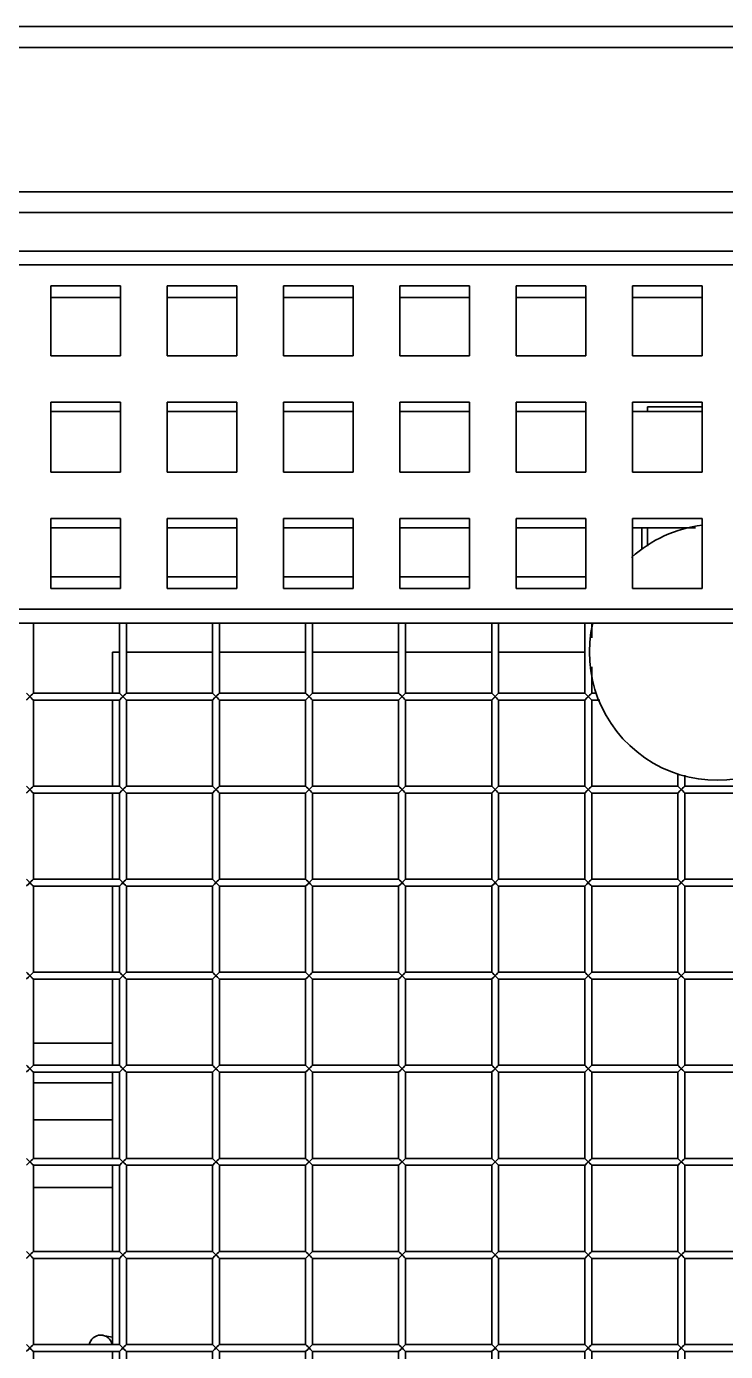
# Model space of a CAD drawing. Header units: millimetres. Extents: x 32496 to 166256, y 3504 to 23939.
# Drawn here: x 45866 to 46166, y 17153 to 17722 of the extents above; entities that cross this region are included whole.
import ezdxf

# ---------------------------------------------------------------- set-up
doc = ezdxf.new("R2010")
doc.units = ezdxf.units.MM
doc.layers.get('0').update_dxf_attribs({"lineweight": 35})

msp = doc.modelspace()

# ---------------------------------------------------------------- linework, layer by layer
at = {"linetype": 'Continuous'}
for p, q in [((52008.64, 17722.349), (40048.64, 17722.349)), ((46569.14, 17713.349), (45646.64, 17713.349)), ((46369.641, 17651.349), (45646.64, 17651.349)), ((46373.67, 17642.349), (45646.64, 17642.349)), ((45744.64, 17625.849), (46370.64, 17625.849)), ((46370.64, 17619.849), (45744.64, 17619.849)), ((45876.14, 17610.849), (45876.14, 17580.849)), ((45906.14, 17610.849), (45876.14, 17610.849)), ((45906.14, 17580.849), (45906.14, 17610.849)), ((45926.14, 17610.849), (45926.14, 17580.849)), ((45956.14, 17610.849), (45926.14, 17610.849)), ((45956.14, 17580.849), (45956.14, 17610.849)), ((45976.14, 17610.849), (45976.14, 17580.849)), ((46006.14, 17610.849), (45976.14, 17610.849)), ((46006.14, 17580.849), (46006.14, 17610.849)), ((46026.14, 17610.849), (46026.14, 17580.849)), ((46056.14, 17610.849), (46026.14, 17610.849)), ((46056.14, 17580.849), (46056.14, 17610.849)), ((46076.14, 17610.849), (46076.14, 17580.849)), ((46106.14, 17610.849), (46076.14, 17610.849)), ((46106.14, 17580.849), (46106.14, 17610.849)), ((46126.14, 17610.849), (46126.14, 17580.849)), ((46156.14, 17610.849), (46126.14, 17610.849)), ((46156.14, 17580.849), (46156.14, 17610.849)), ((45876.14, 17605.849), (45906.14, 17605.849)), ((45926.14, 17605.849), (45956.14, 17605.849)), ((45976.14, 17605.849), (46006.14, 17605.849)), ((46026.14, 17605.849), (46056.14, 17605.849)), ((46076.14, 17605.849), (46106.14, 17605.849)), ((46126.14, 17605.849), (46156.14, 17605.849)), ((45876.14, 17580.849), (45906.14, 17580.849)), ((45926.14, 17580.849), (45956.14, 17580.849)), ((45976.14, 17580.849), (46006.14, 17580.849)), ((46026.14, 17580.849), (46056.14, 17580.849)), ((46076.14, 17580.849), (46106.14, 17580.849)), ((46126.14, 17580.849), (46156.14, 17580.849)), ((45876.14, 17560.849), (45876.14, 17530.849)), ((45906.14, 17560.849), (45876.14, 17560.849)), ((45906.14, 17530.849), (45906.14, 17560.849)), ((45926.14, 17560.849), (45926.14, 17530.849)), ((45956.14, 17560.849), (45926.14, 17560.849)), ((45956.14, 17530.849), (45956.14, 17560.849)), ((45976.14, 17560.849), (45976.14, 17530.849)), ((46006.14, 17560.849), (45976.14, 17560.849)), ((46006.14, 17530.849), (46006.14, 17560.849)), ((46026.14, 17560.849), (46026.14, 17530.849)), ((46056.14, 17560.849), (46026.14, 17560.849)), ((46056.14, 17530.849), (46056.14, 17560.849)), ((46076.14, 17560.849), (46076.14, 17530.849)), ((46106.14, 17560.849), (46076.14, 17560.849)), ((46106.14, 17530.849), (46106.14, 17560.849)), ((46126.14, 17560.849), (46126.14, 17530.849)), ((46156.14, 17560.849), (46126.14, 17560.849)), ((46132.64, 17558.849), (46132.64, 17556.849)), ((46132.64, 17558.849), (46156.14, 17558.849)), ((46156.14, 17530.849), (46156.14, 17560.849)), ((45876.14, 17556.849), (45906.14, 17556.849)), ((45926.14, 17556.849), (45956.14, 17556.849)), ((45976.14, 17556.849), (46006.14, 17556.849)), ((46026.14, 17556.849), (46056.14, 17556.849)), ((46076.14, 17556.849), (46106.14, 17556.849)), ((46126.14, 17556.849), (46156.14, 17556.849)), ((45876.14, 17530.849), (45906.14, 17530.849)), ((45926.14, 17530.849), (45956.14, 17530.849)), ((45976.14, 17530.849), (46006.14, 17530.849)), ((46026.14, 17530.849), (46056.14, 17530.849)), ((46076.14, 17530.849), (46106.14, 17530.849)), ((46126.14, 17530.849), (46156.14, 17530.849)), ((45876.14, 17510.849), (45876.14, 17480.849)), ((45906.14, 17510.849), (45876.14, 17510.849)), ((45906.14, 17480.849), (45906.14, 17510.849)), ((45926.14, 17510.849), (45926.14, 17480.849)), ((45956.14, 17510.849), (45926.14, 17510.849)), ((45956.14, 17480.849), (45956.14, 17510.849)), ((45976.14, 17510.849), (45976.14, 17480.849)), ((46006.14, 17510.849), (45976.14, 17510.849)), ((46006.14, 17480.849), (46006.14, 17510.849)), ((46026.14, 17510.849), (46026.14, 17480.849)), ((46056.14, 17510.849), (46026.14, 17510.849)), ((46056.14, 17480.849), (46056.14, 17510.849)), ((46076.14, 17510.849), (46076.14, 17480.849)), ((46106.14, 17510.849), (46076.14, 17510.849)), ((46106.14, 17480.849), (46106.14, 17510.849)), ((46126.14, 17510.849), (46126.14, 17480.849)), ((46156.14, 17510.849), (46126.14, 17510.849)), ((46156.14, 17480.849), (46156.14, 17510.849)), ((45876.14, 17506.849), (45906.14, 17506.849)), ((45926.14, 17506.849), (45956.14, 17506.849)), ((45976.14, 17506.849), (46006.14, 17506.849)), ((46026.14, 17506.849), (46056.14, 17506.849)), ((46076.14, 17506.849), (46106.14, 17506.849)), ((46126.14, 17506.849), (46153.178, 17506.849)), ((46130.14, 17506.849), (46130.14, 17497.677)), ((46132.64, 17499.032), (46132.64, 17506.849)), ((45906.14, 17485.849), (45876.14, 17485.849)), ((45956.14, 17485.849), (45926.14, 17485.849)), ((46006.14, 17485.849), (45976.14, 17485.849)), ((46056.14, 17485.849), (46026.14, 17485.849)), ((46106.14, 17485.849), (46076.14, 17485.849)), ((45876.14, 17480.849), (45906.14, 17480.849)), ((45926.14, 17480.849), (45956.14, 17480.849)), ((45976.14, 17480.849), (46006.14, 17480.849)), ((46026.14, 17480.849), (46056.14, 17480.849)), ((46076.14, 17480.849), (46106.14, 17480.849)), ((46126.14, 17480.849), (46156.14, 17480.849)), ((45744.64, 17471.849), (46370.64, 17471.849)), ((46370.64, 17465.849), (45744.64, 17465.849)), ((45868.64, 17465.849), (45868.64, 17435.849)), ((45905.64, 17465.849), (45905.64, 17435.849)), ((45908.64, 17465.849), (45908.64, 17435.849)), ((45945.64, 17465.849), (45945.64, 17435.849)), ((45948.64, 17465.849), (45948.64, 17435.849)), ((45985.64, 17465.849), (45985.64, 17435.849)), ((45988.64, 17465.849), (45988.64, 17435.849)), ((46025.64, 17465.849), (46025.64, 17435.849)), ((46028.64, 17465.849), (46028.64, 17435.849)), ((46065.64, 17465.849), (46065.64, 17435.849)), ((46068.64, 17465.849), (46068.64, 17435.849)), ((46105.64, 17465.849), (46105.64, 17435.849)), ((46108.64, 17465.849), (46108.64, 17459.605)), ((45902.64, 17453.349), (45902.64, 17435.849)), ((45905.64, 17453.349), (45902.64, 17453.349)), ((45945.64, 17453.349), (45908.64, 17453.349)), ((45985.64, 17453.349), (45948.64, 17453.349)), ((46025.64, 17453.349), (45988.64, 17453.349)), ((46065.64, 17453.349), (46028.64, 17453.349)), ((46105.64, 17453.349), (46068.64, 17453.349)), ((46108.64, 17447.121), (46108.64, 17435.849)), ((45865.64, 17432.849), (45868.64, 17435.849)), ((45868.64, 17432.849), (45865.64, 17435.849)), ((45865.756, 17432.965), (45866.55, 17433.759)), ((45866.55, 17433.759), (45867.14, 17434.349)), ((45868.64, 17435.849), (45868.209, 17435.418)), ((45868.64, 17435.849), (45905.64, 17435.849)), ((45905.64, 17432.849), (45908.64, 17435.849)), ((45908.64, 17432.849), (45905.64, 17435.849)), ((45905.756, 17432.965), (45906.55, 17433.759)), ((45906.55, 17433.759), (45907.14, 17434.349)), ((45908.64, 17435.849), (45908.209, 17435.418)), ((45908.64, 17435.849), (45945.64, 17435.849)), ((45945.64, 17432.849), (45948.64, 17435.849)), ((45948.64, 17432.849), (45945.64, 17435.849)), ((45945.756, 17432.965), (45946.55, 17433.759)), ((45946.55, 17433.759), (45947.14, 17434.349)), ((45948.64, 17435.849), (45948.209, 17435.418)), ((45948.64, 17435.849), (45985.64, 17435.849)), ((45985.64, 17432.849), (45988.64, 17435.849)), ((45988.64, 17432.849), (45985.64, 17435.849)), ((45985.756, 17432.965), (45986.55, 17433.759)), ((45986.55, 17433.759), (45987.14, 17434.349)), ((45988.64, 17435.849), (45988.209, 17435.418)), ((45988.64, 17435.849), (46025.64, 17435.849)), ((46025.64, 17432.849), (46028.64, 17435.849)), ((46028.64, 17432.849), (46025.64, 17435.849)), ((46025.756, 17432.965), (46026.55, 17433.759)), ((46026.55, 17433.759), (46027.14, 17434.349)), ((46028.64, 17435.849), (46028.209, 17435.418)), ((46028.64, 17435.849), (46065.64, 17435.849)), ((46065.64, 17432.849), (46068.64, 17435.849)), ((46068.64, 17432.849), (46065.64, 17435.849)), ((46065.756, 17432.965), (46066.55, 17433.759)), ((46066.55, 17433.759), (46067.14, 17434.349)), ((46068.64, 17435.849), (46068.209, 17435.418)), ((46068.64, 17435.849), (46105.64, 17435.849)), ((46105.64, 17432.849), (46108.64, 17435.849)), ((46108.64, 17432.849), (46105.64, 17435.849)), ((46105.756, 17432.965), (46106.55, 17433.759)), ((46106.55, 17433.759), (46107.14, 17434.349)), ((46108.64, 17435.849), (46108.209, 17435.418)), ((46108.64, 17435.849), (46110.55, 17435.849)), ((45868.64, 17432.849), (45868.64, 17395.849)), ((45868.64, 17432.849), (45905.64, 17432.849)), ((45902.64, 17432.849), (45902.64, 17395.849)), ((45905.64, 17432.849), (45905.64, 17395.849)), ((45908.64, 17432.849), (45908.64, 17395.849)), ((45908.64, 17432.849), (45945.64, 17432.849)), ((45945.64, 17432.849), (45945.64, 17395.849)), ((45948.64, 17432.849), (45948.64, 17395.849)), ((45948.64, 17432.849), (45985.64, 17432.849)), ((45985.64, 17432.849), (45985.64, 17395.849)), ((45988.64, 17432.849), (45988.64, 17395.849)), ((45988.64, 17432.849), (46025.64, 17432.849)), ((46025.64, 17432.849), (46025.64, 17395.849)), ((46028.64, 17432.849), (46028.64, 17395.849)), ((46028.64, 17432.849), (46065.64, 17432.849)), ((46065.64, 17432.849), (46065.64, 17395.849)), ((46068.64, 17432.849), (46068.64, 17395.849)), ((46068.64, 17432.849), (46105.64, 17432.849)), ((46105.64, 17432.849), (46105.64, 17395.849)), ((46108.64, 17432.849), (46108.64, 17395.849)), ((46108.64, 17432.849), (46112.102, 17432.849)), ((46145.64, 17401.088), (46145.64, 17395.849)), ((46148.64, 17400.538), (46148.64, 17395.849)), ((45865.64, 17392.849), (45868.64, 17395.849)), ((45868.64, 17392.849), (45865.64, 17395.849)), ((45865.756, 17392.965), (45866.55, 17393.759)), ((45866.55, 17393.759), (45867.14, 17394.349)), ((45868.64, 17395.849), (45868.209, 17395.418)), ((45868.64, 17395.849), (45905.64, 17395.849)), ((45905.64, 17392.849), (45908.64, 17395.849)), ((45908.64, 17392.849), (45905.64, 17395.849)), ((45905.756, 17392.965), (45906.55, 17393.759)), ((45906.55, 17393.759), (45907.14, 17394.349)), ((45908.64, 17395.849), (45908.209, 17395.418)), ((45908.64, 17395.849), (45945.64, 17395.849)), ((45945.64, 17392.849), (45948.64, 17395.849)), ((45948.64, 17392.849), (45945.64, 17395.849)), ((45945.756, 17392.965), (45946.55, 17393.759)), ((45946.55, 17393.759), (45947.14, 17394.349)), ((45948.64, 17395.849), (45948.209, 17395.418)), ((45948.64, 17395.849), (45985.64, 17395.849)), ((45985.64, 17392.849), (45988.64, 17395.849)), ((45988.64, 17392.849), (45985.64, 17395.849)), ((45985.756, 17392.965), (45986.55, 17393.759)), ((45986.55, 17393.759), (45987.14, 17394.349)), ((45988.64, 17395.849), (45988.209, 17395.418)), ((45988.64, 17395.849), (46025.64, 17395.849)), ((46025.64, 17392.849), (46028.64, 17395.849)), ((46028.64, 17392.849), (46025.64, 17395.849)), ((46025.756, 17392.965), (46026.55, 17393.759)), ((46026.55, 17393.759), (46027.14, 17394.349)), ((46028.64, 17395.849), (46028.209, 17395.418)), ((46028.64, 17395.849), (46065.64, 17395.849)), ((46065.64, 17392.849), (46068.64, 17395.849)), ((46068.64, 17392.849), (46065.64, 17395.849)), ((46065.756, 17392.965), (46066.55, 17393.759)), ((46066.55, 17393.759), (46067.14, 17394.349)), ((46068.64, 17395.849), (46068.209, 17395.418)), ((46068.64, 17395.849), (46105.64, 17395.849)), ((46105.64, 17392.849), (46108.64, 17395.849)), ((46108.64, 17392.849), (46105.64, 17395.849)), ((46105.756, 17392.965), (46106.55, 17393.759)), ((46106.55, 17393.759), (46107.14, 17394.349)), ((46108.64, 17395.849), (46108.209, 17395.418)), ((46108.64, 17395.849), (46145.64, 17395.849)), ((46145.64, 17392.849), (46148.64, 17395.849)), ((46148.64, 17392.849), (46145.64, 17395.849)), ((46145.756, 17392.965), (46146.55, 17393.759)), ((46146.55, 17393.759), (46147.14, 17394.349)), ((46148.64, 17395.849), (46148.209, 17395.418)), ((46148.64, 17395.849), (46185.64, 17395.849)), ((45868.64, 17392.849), (45868.64, 17355.849)), ((45868.64, 17392.849), (45905.64, 17392.849)), ((45902.64, 17392.849), (45902.64, 17355.849)), ((45905.64, 17392.849), (45905.64, 17355.849)), ((45908.64, 17392.849), (45908.64, 17355.849)), ((45908.64, 17392.849), (45945.64, 17392.849)), ((45945.64, 17392.849), (45945.64, 17355.849)), ((45948.64, 17392.849), (45948.64, 17355.849)), ((45948.64, 17392.849), (45985.64, 17392.849)), ((45985.64, 17392.849), (45985.64, 17355.849)), ((45988.64, 17392.849), (45988.64, 17355.849)), ((45988.64, 17392.849), (46025.64, 17392.849)), ((46025.64, 17392.849), (46025.64, 17355.849)), ((46028.64, 17392.849), (46028.64, 17355.849)), ((46028.64, 17392.849), (46065.64, 17392.849)), ((46065.64, 17392.849), (46065.64, 17355.849)), ((46068.64, 17392.849), (46068.64, 17355.849)), ((46068.64, 17392.849), (46105.64, 17392.849)), ((46105.64, 17392.849), (46105.64, 17355.849)), ((46108.64, 17392.849), (46108.64, 17355.849)), ((46108.64, 17392.849), (46145.64, 17392.849)), ((46145.64, 17392.849), (46145.64, 17355.849)), ((46148.64, 17392.849), (46148.64, 17355.849)), ((46148.64, 17392.849), (46185.64, 17392.849)), ((45865.64, 17352.849), (45868.64, 17355.849)), ((45868.64, 17352.849), (45865.64, 17355.849)), ((45865.756, 17352.965), (45866.55, 17353.759)), ((45866.55, 17353.759), (45867.14, 17354.349)), ((45868.64, 17355.849), (45868.209, 17355.418)), ((45868.64, 17355.849), (45905.64, 17355.849)), ((45905.64, 17352.849), (45908.64, 17355.849)), ((45908.64, 17352.849), (45905.64, 17355.849)), ((45905.756, 17352.965), (45906.55, 17353.759)), ((45906.55, 17353.759), (45907.14, 17354.349)), ((45908.64, 17355.849), (45908.209, 17355.418)), ((45908.64, 17355.849), (45945.64, 17355.849)), ((45945.64, 17352.849), (45948.64, 17355.849)), ((45948.64, 17352.849), (45945.64, 17355.849)), ((45945.756, 17352.965), (45946.55, 17353.759)), ((45946.55, 17353.759), (45947.14, 17354.349)), ((45948.64, 17355.849), (45948.209, 17355.418)), ((45948.64, 17355.849), (45985.64, 17355.849)), ((45985.64, 17352.849), (45988.64, 17355.849)), ((45988.64, 17352.849), (45985.64, 17355.849)), ((45985.756, 17352.965), (45986.55, 17353.759)), ((45986.55, 17353.759), (45987.14, 17354.349)), ((45988.64, 17355.849), (45988.209, 17355.418)), ((45988.64, 17355.849), (46025.64, 17355.849)), ((46025.64, 17352.849), (46028.64, 17355.849)), ((46028.64, 17352.849), (46025.64, 17355.849)), ((46025.756, 17352.965), (46026.55, 17353.759)), ((46026.55, 17353.759), (46027.14, 17354.349)), ((46028.64, 17355.849), (46028.209, 17355.418)), ((46028.64, 17355.849), (46065.64, 17355.849)), ((46065.64, 17352.849), (46068.64, 17355.849)), ((46068.64, 17352.849), (46065.64, 17355.849)), ((46065.756, 17352.965), (46066.55, 17353.759)), ((46066.55, 17353.759), (46067.14, 17354.349)), ((46068.64, 17355.849), (46068.209, 17355.418)), ((46068.64, 17355.849), (46105.64, 17355.849)), ((46105.64, 17352.849), (46108.64, 17355.849)), ((46108.64, 17352.849), (46105.64, 17355.849)), ((46105.756, 17352.965), (46106.55, 17353.759)), ((46106.55, 17353.759), (46107.14, 17354.349)), ((46108.64, 17355.849), (46108.209, 17355.418)), ((46108.64, 17355.849), (46145.64, 17355.849)), ((46145.64, 17352.849), (46148.64, 17355.849)), ((46148.64, 17352.849), (46145.64, 17355.849)), ((46145.756, 17352.965), (46146.55, 17353.759)), ((46146.55, 17353.759), (46147.14, 17354.349)), ((46148.64, 17355.849), (46148.209, 17355.418)), ((46148.64, 17355.849), (46185.64, 17355.849)), ((45868.64, 17352.849), (45868.64, 17315.849)), ((45868.64, 17352.849), (45905.64, 17352.849)), ((45902.64, 17352.849), (45902.64, 17315.849)), ((45905.64, 17352.849), (45905.64, 17315.849)), ((45908.64, 17352.849), (45908.64, 17315.849)), ((45908.64, 17352.849), (45945.64, 17352.849)), ((45945.64, 17352.849), (45945.64, 17315.849)), ((45948.64, 17352.849), (45948.64, 17315.849)), ((45948.64, 17352.849), (45985.64, 17352.849)), ((45985.64, 17352.849), (45985.64, 17315.849)), ((45988.64, 17352.849), (45988.64, 17315.849)), ((45988.64, 17352.849), (46025.64, 17352.849)), ((46025.64, 17352.849), (46025.64, 17315.849)), ((46028.64, 17352.849), (46028.64, 17315.849)), ((46028.64, 17352.849), (46065.64, 17352.849)), ((46065.64, 17352.849), (46065.64, 17315.849)), ((46068.64, 17352.849), (46068.64, 17315.849)), ((46068.64, 17352.849), (46105.64, 17352.849)), ((46105.64, 17352.849), (46105.64, 17315.849)), ((46108.64, 17352.849), (46108.64, 17315.849)), ((46108.64, 17352.849), (46145.64, 17352.849)), ((46145.64, 17352.849), (46145.64, 17315.849)), ((46148.64, 17352.849), (46148.64, 17315.849)), ((46148.64, 17352.849), (46185.64, 17352.849)), ((45865.64, 17312.849), (45868.64, 17315.849)), ((45868.64, 17312.849), (45865.64, 17315.849)), ((45865.756, 17312.965), (45866.55, 17313.759)), ((45866.55, 17313.759), (45867.14, 17314.349)), ((45868.64, 17315.849), (45868.209, 17315.418)), ((45868.64, 17315.849), (45905.64, 17315.849)), ((45905.64, 17312.849), (45908.64, 17315.849)), ((45908.64, 17312.849), (45905.64, 17315.849)), ((45905.756, 17312.965), (45906.55, 17313.759)), ((45906.55, 17313.759), (45907.14, 17314.349)), ((45908.64, 17315.849), (45908.209, 17315.418)), ((45908.64, 17315.849), (45945.64, 17315.849)), ((45945.64, 17312.849), (45948.64, 17315.849)), ((45948.64, 17312.849), (45945.64, 17315.849)), ((45945.756, 17312.965), (45946.55, 17313.759)), ((45946.55, 17313.759), (45947.14, 17314.349)), ((45948.64, 17315.849), (45948.209, 17315.418)), ((45948.64, 17315.849), (45985.64, 17315.849)), ((45985.64, 17312.849), (45988.64, 17315.849)), ((45988.64, 17312.849), (45985.64, 17315.849)), ((45985.756, 17312.965), (45986.55, 17313.759)), ((45986.55, 17313.759), (45987.14, 17314.349)), ((45988.64, 17315.849), (45988.209, 17315.418)), ((45988.64, 17315.849), (46025.64, 17315.849)), ((46025.64, 17312.849), (46028.64, 17315.849)), ((46028.64, 17312.849), (46025.64, 17315.849)), ((46025.756, 17312.965), (46026.55, 17313.759)), ((46026.55, 17313.759), (46027.14, 17314.349)), ((46028.64, 17315.849), (46028.209, 17315.418)), ((46028.64, 17315.849), (46065.64, 17315.849)), ((46065.64, 17312.849), (46068.64, 17315.849)), ((46068.64, 17312.849), (46065.64, 17315.849)), ((46065.756, 17312.965), (46066.55, 17313.759)), ((46066.55, 17313.759), (46067.14, 17314.349)), ((46068.64, 17315.849), (46068.209, 17315.418)), ((46068.64, 17315.849), (46105.64, 17315.849)), ((46105.64, 17312.849), (46108.64, 17315.849)), ((46108.64, 17312.849), (46105.64, 17315.849)), ((46105.756, 17312.965), (46106.55, 17313.759)), ((46106.55, 17313.759), (46107.14, 17314.349)), ((46108.64, 17315.849), (46108.209, 17315.418)), ((46108.64, 17315.849), (46145.64, 17315.849)), ((46145.64, 17312.849), (46148.64, 17315.849)), ((46148.64, 17312.849), (46145.64, 17315.849)), ((46145.756, 17312.965), (46146.55, 17313.759)), ((46146.55, 17313.759), (46147.14, 17314.349)), ((46148.64, 17315.849), (46148.209, 17315.418)), ((46148.64, 17315.849), (46185.64, 17315.849)), ((45868.64, 17312.849), (45868.64, 17275.849)), ((45868.64, 17312.849), (45905.64, 17312.849)), ((45902.64, 17312.849), (45902.64, 17275.849)), ((45905.64, 17312.849), (45905.64, 17275.849)), ((45908.64, 17312.849), (45908.64, 17275.849)), ((45908.64, 17312.849), (45945.64, 17312.849)), ((45945.64, 17312.849), (45945.64, 17275.849)), ((45948.64, 17312.849), (45948.64, 17275.849)), ((45948.64, 17312.849), (45985.64, 17312.849)), ((45985.64, 17312.849), (45985.64, 17275.849)), ((45988.64, 17312.849), (45988.64, 17275.849)), ((45988.64, 17312.849), (46025.64, 17312.849)), ((46025.64, 17312.849), (46025.64, 17275.849)), ((46028.64, 17312.849), (46028.64, 17275.849)), ((46028.64, 17312.849), (46065.64, 17312.849)), ((46065.64, 17312.849), (46065.64, 17275.849)), ((46068.64, 17312.849), (46068.64, 17275.849)), ((46068.64, 17312.849), (46105.64, 17312.849)), ((46105.64, 17312.849), (46105.64, 17275.849)), ((46108.64, 17312.849), (46108.64, 17275.849)), ((46108.64, 17312.849), (46145.64, 17312.849)), ((46145.64, 17312.849), (46145.64, 17275.849)), ((46148.64, 17312.849), (46148.64, 17275.849)), ((46148.64, 17312.849), (46185.64, 17312.849)), ((45902.64, 17285.349), (45868.64, 17285.349)), ((45865.64, 17272.849), (45868.64, 17275.849)), ((45868.64, 17272.849), (45865.64, 17275.849)), ((45865.756, 17272.965), (45866.55, 17273.759)), ((45866.55, 17273.759), (45867.14, 17274.349)), ((45868.64, 17275.849), (45868.209, 17275.418)), ((45868.64, 17275.849), (45905.64, 17275.849)), ((45905.64, 17272.849), (45908.64, 17275.849)), ((45908.64, 17272.849), (45905.64, 17275.849)), ((45905.756, 17272.965), (45906.55, 17273.759)), ((45906.55, 17273.759), (45907.14, 17274.349)), ((45908.64, 17275.849), (45908.209, 17275.418)), ((45908.64, 17275.849), (45945.64, 17275.849)), ((45945.64, 17272.849), (45948.64, 17275.849)), ((45948.64, 17272.849), (45945.64, 17275.849)), ((45945.756, 17272.965), (45946.55, 17273.759)), ((45946.55, 17273.759), (45947.14, 17274.349)), ((45948.64, 17275.849), (45948.209, 17275.418)), ((45948.64, 17275.849), (45985.64, 17275.849)), ((45985.64, 17272.849), (45988.64, 17275.849)), ((45988.64, 17272.849), (45985.64, 17275.849)), ((45985.756, 17272.965), (45986.55, 17273.759)), ((45986.55, 17273.759), (45987.14, 17274.349)), ((45988.64, 17275.849), (45988.209, 17275.418)), ((45988.64, 17275.849), (46025.64, 17275.849)), ((46025.64, 17272.849), (46028.64, 17275.849)), ((46028.64, 17272.849), (46025.64, 17275.849)), ((46025.756, 17272.965), (46026.55, 17273.759)), ((46026.55, 17273.759), (46027.14, 17274.349)), ((46028.64, 17275.849), (46028.209, 17275.418)), ((46028.64, 17275.849), (46065.64, 17275.849)), ((46065.64, 17272.849), (46068.64, 17275.849)), ((46068.64, 17272.849), (46065.64, 17275.849)), ((46065.756, 17272.965), (46066.55, 17273.759)), ((46066.55, 17273.759), (46067.14, 17274.349)), ((46068.64, 17275.849), (46068.209, 17275.418)), ((46068.64, 17275.849), (46105.64, 17275.849)), ((46105.64, 17272.849), (46108.64, 17275.849)), ((46108.64, 17272.849), (46105.64, 17275.849)), ((46105.756, 17272.965), (46106.55, 17273.759)), ((46106.55, 17273.759), (46107.14, 17274.349)), ((46108.64, 17275.849), (46108.209, 17275.418)), ((46108.64, 17275.849), (46145.64, 17275.849)), ((46145.64, 17272.849), (46148.64, 17275.849)), ((46148.64, 17272.849), (46145.64, 17275.849)), ((46145.756, 17272.965), (46146.55, 17273.759)), ((46146.55, 17273.759), (46147.14, 17274.349)), ((46148.64, 17275.849), (46148.209, 17275.418)), ((46148.64, 17275.849), (46185.64, 17275.849)), ((45868.64, 17272.849), (45868.64, 17235.849)), ((45868.64, 17272.849), (45905.64, 17272.849)), ((45902.64, 17268.349), (45868.64, 17268.349)), ((45902.64, 17272.849), (45902.64, 17235.849)), ((45905.64, 17272.849), (45905.64, 17235.849)), ((45908.64, 17272.849), (45908.64, 17235.849)), ((45908.64, 17272.849), (45945.64, 17272.849)), ((45945.64, 17272.849), (45945.64, 17235.849)), ((45948.64, 17272.849), (45948.64, 17235.849)), ((45948.64, 17272.849), (45985.64, 17272.849)), ((45985.64, 17272.849), (45985.64, 17235.849)), ((45988.64, 17272.849), (45988.64, 17235.849)), ((45988.64, 17272.849), (46025.64, 17272.849)), ((46025.64, 17272.849), (46025.64, 17235.849)), ((46028.64, 17272.849), (46028.64, 17235.849)), ((46028.64, 17272.849), (46065.64, 17272.849)), ((46065.64, 17272.849), (46065.64, 17235.849)), ((46068.64, 17272.849), (46068.64, 17235.849)), ((46068.64, 17272.849), (46105.64, 17272.849)), ((46105.64, 17272.849), (46105.64, 17235.849)), ((46108.64, 17272.849), (46108.64, 17235.849)), ((46108.64, 17272.849), (46145.64, 17272.849)), ((46145.64, 17272.849), (46145.64, 17235.849)), ((46148.64, 17272.849), (46148.64, 17235.849)), ((46148.64, 17272.849), (46185.64, 17272.849)), ((45902.64, 17252.349), (45868.64, 17252.349)), ((45865.64, 17232.849), (45868.64, 17235.849)), ((45868.64, 17232.849), (45865.64, 17235.849)), ((45865.756, 17232.965), (45866.55, 17233.759)), ((45866.55, 17233.759), (45867.14, 17234.349)), ((45868.64, 17235.849), (45868.209, 17235.418)), ((45868.64, 17235.849), (45905.64, 17235.849)), ((45905.64, 17232.849), (45908.64, 17235.849)), ((45908.64, 17232.849), (45905.64, 17235.849)), ((45905.756, 17232.965), (45906.55, 17233.759)), ((45906.55, 17233.759), (45907.14, 17234.349)), ((45908.64, 17235.849), (45908.209, 17235.418)), ((45908.64, 17235.849), (45945.64, 17235.849)), ((45945.64, 17232.849), (45948.64, 17235.849)), ((45948.64, 17232.849), (45945.64, 17235.849)), ((45945.756, 17232.965), (45946.55, 17233.759)), ((45946.55, 17233.759), (45947.14, 17234.349)), ((45948.64, 17235.849), (45948.209, 17235.418)), ((45948.64, 17235.849), (45985.64, 17235.849)), ((45985.64, 17232.849), (45988.64, 17235.849)), ((45988.64, 17232.849), (45985.64, 17235.849)), ((45985.756, 17232.965), (45986.55, 17233.759)), ((45986.55, 17233.759), (45987.14, 17234.349)), ((45988.64, 17235.849), (45988.209, 17235.418)), ((45988.64, 17235.849), (46025.64, 17235.849)), ((46025.64, 17232.849), (46028.64, 17235.849)), ((46028.64, 17232.849), (46025.64, 17235.849)), ((46025.756, 17232.965), (46026.55, 17233.759)), ((46026.55, 17233.759), (46027.14, 17234.349)), ((46028.64, 17235.849), (46028.209, 17235.418)), ((46028.64, 17235.849), (46065.64, 17235.849)), ((46065.64, 17232.849), (46068.64, 17235.849)), ((46068.64, 17232.849), (46065.64, 17235.849)), ((46065.756, 17232.965), (46066.55, 17233.759)), ((46066.55, 17233.759), (46067.14, 17234.349)), ((46068.64, 17235.849), (46068.209, 17235.418)), ((46068.64, 17235.849), (46105.64, 17235.849)), ((46105.64, 17232.849), (46108.64, 17235.849)), ((46108.64, 17232.849), (46105.64, 17235.849)), ((46105.756, 17232.965), (46106.55, 17233.759)), ((46106.55, 17233.759), (46107.14, 17234.349)), ((46108.64, 17235.849), (46108.209, 17235.418)), ((46108.64, 17235.849), (46145.64, 17235.849)), ((46145.64, 17232.849), (46148.64, 17235.849)), ((46148.64, 17232.849), (46145.64, 17235.849)), ((46145.756, 17232.965), (46146.55, 17233.759)), ((46146.55, 17233.759), (46147.14, 17234.349)), ((46148.64, 17235.849), (46148.209, 17235.418)), ((46148.64, 17235.849), (46185.64, 17235.849)), ((45868.64, 17232.849), (45868.64, 17195.849)), ((45868.64, 17232.849), (45905.64, 17232.849)), ((45902.64, 17232.849), (45902.64, 17195.849)), ((45905.64, 17232.849), (45905.64, 17195.849)), ((45908.64, 17232.849), (45908.64, 17195.849)), ((45908.64, 17232.849), (45945.64, 17232.849)), ((45945.64, 17232.849), (45945.64, 17195.849)), ((45948.64, 17232.849), (45948.64, 17195.849)), ((45948.64, 17232.849), (45985.64, 17232.849)), ((45985.64, 17232.849), (45985.64, 17195.849)), ((45988.64, 17232.849), (45988.64, 17195.849)), ((45988.64, 17232.849), (46025.64, 17232.849)), ((46025.64, 17232.849), (46025.64, 17195.849)), ((46028.64, 17232.849), (46028.64, 17195.849)), ((46028.64, 17232.849), (46065.64, 17232.849)), ((46065.64, 17232.849), (46065.64, 17195.849)), ((46068.64, 17232.849), (46068.64, 17195.849)), ((46068.64, 17232.849), (46105.64, 17232.849)), ((46105.64, 17232.849), (46105.64, 17195.849)), ((46108.64, 17232.849), (46108.64, 17195.849)), ((46108.64, 17232.849), (46145.64, 17232.849)), ((46145.64, 17232.849), (46145.64, 17195.849)), ((46148.64, 17232.849), (46148.64, 17195.849)), ((46148.64, 17232.849), (46185.64, 17232.849)), ((45902.64, 17223.349), (45868.64, 17223.349)), ((45865.64, 17192.849), (45868.64, 17195.849)), ((45868.64, 17192.849), (45865.64, 17195.849)), ((45866.55, 17193.759), (45867.14, 17194.349)), ((45868.64, 17195.849), (45868.209, 17195.418)), ((45868.64, 17195.849), (45905.64, 17195.849)), ((45905.64, 17192.849), (45908.64, 17195.849)), ((45908.64, 17192.849), (45905.64, 17195.849)), ((45906.55, 17193.759), (45907.14, 17194.349)), ((45908.64, 17195.849), (45908.209, 17195.418)), ((45908.64, 17195.849), (45945.64, 17195.849)), ((45945.64, 17192.849), (45948.64, 17195.849)), ((45948.64, 17192.849), (45945.64, 17195.849)), ((45946.55, 17193.759), (45947.14, 17194.349)), ((45948.64, 17195.849), (45948.209, 17195.418)), ((45948.64, 17195.849), (45985.64, 17195.849)), ((45985.64, 17192.849), (45988.64, 17195.849)), ((45988.64, 17192.849), (45985.64, 17195.849)), ((45986.55, 17193.759), (45987.14, 17194.349)), ((45988.64, 17195.849), (45988.209, 17195.418)), ((45988.64, 17195.849), (46025.64, 17195.849)), ((46025.64, 17192.849), (46028.64, 17195.849)), ((46028.64, 17192.849), (46025.64, 17195.849)), ((46026.55, 17193.759), (46027.14, 17194.349)), ((46028.64, 17195.849), (46028.209, 17195.418)), ((46028.64, 17195.849), (46065.64, 17195.849)), ((46065.64, 17192.849), (46068.64, 17195.849)), ((46068.64, 17192.849), (46065.64, 17195.849)), ((46066.55, 17193.759), (46067.14, 17194.349)), ((46068.64, 17195.849), (46068.209, 17195.418)), ((46068.64, 17195.849), (46105.64, 17195.849)), ((46105.64, 17192.849), (46108.64, 17195.849)), ((46108.64, 17192.849), (46105.64, 17195.849)), ((46106.55, 17193.759), (46107.14, 17194.349)), ((46108.64, 17195.849), (46108.209, 17195.418)), ((46108.64, 17195.849), (46145.64, 17195.849)), ((46145.64, 17192.849), (46148.64, 17195.849)), ((46148.64, 17192.849), (46145.64, 17195.849)), ((46146.55, 17193.759), (46147.14, 17194.349)), ((46148.64, 17195.849), (46148.209, 17195.418)), ((46148.64, 17195.849), (46185.64, 17195.849)), ((45865.756, 17192.965), (45866.55, 17193.759)), ((45868.64, 17192.849), (45868.64, 17155.849)), ((45868.64, 17192.849), (45905.64, 17192.849)), ((45902.64, 17192.849), (45902.64, 17155.849)), ((45905.64, 17192.849), (45905.64, 17155.849)), ((45905.756, 17192.965), (45906.55, 17193.759)), ((45908.64, 17192.849), (45908.64, 17155.849)), ((45908.64, 17192.849), (45945.64, 17192.849)), ((45945.64, 17192.849), (45945.64, 17155.849)), ((45945.756, 17192.965), (45946.55, 17193.759)), ((45948.64, 17192.849), (45948.64, 17155.849)), ((45948.64, 17192.849), (45985.64, 17192.849)), ((45985.64, 17192.849), (45985.64, 17155.849)), ((45985.756, 17192.965), (45986.55, 17193.759)), ((45988.64, 17192.849), (45988.64, 17155.849)), ((45988.64, 17192.849), (46025.64, 17192.849)), ((46025.64, 17192.849), (46025.64, 17155.849)), ((46025.756, 17192.965), (46026.55, 17193.759)), ((46028.64, 17192.849), (46028.64, 17155.849)), ((46028.64, 17192.849), (46065.64, 17192.849)), ((46065.64, 17192.849), (46065.64, 17155.849)), ((46065.756, 17192.965), (46066.55, 17193.759)), ((46068.64, 17192.849), (46068.64, 17155.849)), ((46068.64, 17192.849), (46105.64, 17192.849)), ((46105.64, 17192.849), (46105.64, 17155.849)), ((46105.756, 17192.965), (46106.55, 17193.759)), ((46108.64, 17192.849), (46108.64, 17155.849)), ((46108.64, 17192.849), (46145.64, 17192.849)), ((46145.64, 17192.849), (46145.64, 17155.849)), ((46145.756, 17192.965), (46146.55, 17193.759)), ((46148.64, 17192.849), (46148.64, 17155.849)), ((46148.64, 17192.849), (46185.64, 17192.849)), ((45898.554, 17159.775), (45902.64, 17158.981)), ((45865.64, 17152.849), (45868.64, 17155.849)), ((45868.64, 17152.849), (45865.64, 17155.849)), ((45866.55, 17153.759), (45867.14, 17154.349)), ((45868.64, 17155.849), (45868.209, 17155.418)), ((45868.64, 17155.849), (45905.64, 17155.849)), ((45905.64, 17152.849), (45908.64, 17155.849)), ((45908.64, 17152.849), (45905.64, 17155.849)), ((45906.55, 17153.759), (45907.14, 17154.349)), ((45908.64, 17155.849), (45908.209, 17155.418)), ((45908.64, 17155.849), (45945.64, 17155.849)), ((45945.64, 17152.849), (45948.64, 17155.849)), ((45948.64, 17152.849), (45945.64, 17155.849)), ((45946.55, 17153.759), (45947.14, 17154.349)), ((45948.64, 17155.849), (45948.209, 17155.418)), ((45948.64, 17155.849), (45985.64, 17155.849)), ((45985.64, 17152.849), (45988.64, 17155.849)), ((45988.64, 17152.849), (45985.64, 17155.849)), ((45986.55, 17153.759), (45987.14, 17154.349)), ((45988.64, 17155.849), (45988.209, 17155.418)), ((45988.64, 17155.849), (46025.64, 17155.849)), ((46025.64, 17152.849), (46028.64, 17155.849)), ((46028.64, 17152.849), (46025.64, 17155.849)), ((46026.55, 17153.759), (46027.14, 17154.349)), ((46028.64, 17155.849), (46028.209, 17155.418)), ((46028.64, 17155.849), (46065.64, 17155.849)), ((46065.64, 17152.849), (46068.64, 17155.849)), ((46068.64, 17152.849), (46065.64, 17155.849)), ((46066.55, 17153.759), (46067.14, 17154.349)), ((46068.64, 17155.849), (46068.209, 17155.418)), ((46068.64, 17155.849), (46105.64, 17155.849)), ((46105.64, 17152.849), (46108.64, 17155.849)), ((46108.64, 17152.849), (46105.64, 17155.849)), ((46106.55, 17153.759), (46107.14, 17154.349)), ((46108.64, 17155.849), (46108.209, 17155.418)), ((46108.64, 17155.849), (46145.64, 17155.849)), ((46145.64, 17152.849), (46148.64, 17155.849)), ((46148.64, 17152.849), (46145.64, 17155.849)), ((46146.55, 17153.759), (46147.14, 17154.349)), ((46148.64, 17155.849), (46148.209, 17155.418)), ((46148.64, 17155.849), (46185.64, 17155.849)), ((45865.756, 17152.965), (45866.55, 17153.759)), ((45868.64, 17152.849), (45868.64, 17115.849)), ((45868.64, 17152.849), (45905.64, 17152.849)), ((45902.64, 17152.849), (45902.64, 17115.849)), ((45905.64, 17152.849), (45905.64, 17115.849)), ((45905.756, 17152.965), (45906.55, 17153.759)), ((45908.64, 17152.849), (45908.64, 17115.849)), ((45908.64, 17152.849), (45945.64, 17152.849)), ((45945.64, 17152.849), (45945.64, 17115.849)), ((45945.756, 17152.965), (45946.55, 17153.759)), ((45948.64, 17152.849), (45948.64, 17115.849)), ((45948.64, 17152.849), (45985.64, 17152.849)), ((45985.64, 17152.849), (45985.64, 17115.849)), ((45985.756, 17152.965), (45986.55, 17153.759)), ((45988.64, 17152.849), (45988.64, 17115.849)), ((45988.64, 17152.849), (46025.64, 17152.849)), ((46025.64, 17152.849), (46025.64, 17115.849)), ((46025.756, 17152.965), (46026.55, 17153.759)), ((46028.64, 17152.849), (46028.64, 17115.849)), ((46028.64, 17152.849), (46065.64, 17152.849)), ((46065.64, 17152.849), (46065.64, 17115.849)), ((46065.756, 17152.965), (46066.55, 17153.759)), ((46068.64, 17152.849), (46068.64, 17115.849)), ((46068.64, 17152.849), (46105.64, 17152.849)), ((46105.64, 17152.849), (46105.64, 17115.849)), ((46105.756, 17152.965), (46106.55, 17153.759)), ((46108.64, 17152.849), (46108.64, 17115.849)), ((46108.64, 17152.849), (46145.64, 17152.849)), ((46145.64, 17152.849), (46145.64, 17115.849)), ((46145.756, 17152.965), (46146.55, 17153.759)), ((46148.64, 17152.849), (46148.64, 17115.849)), ((46148.64, 17152.849), (46185.64, 17152.849))]:
    msp.add_line(p, q, dxfattribs=at)
for points in [[(45867.14, 17434.349), (45866.553, 17434.936), (45866.077, 17435.411)], [(45868.209, 17435.418), (45867.72, 17434.929), (45867.14, 17434.349)], [(45867.14, 17434.349), (45867.731, 17433.758), (45868.2, 17433.288), (45868.64, 17432.849)], [(45907.14, 17434.349), (45906.553, 17434.936), (45906.077, 17435.411)], [(45908.209, 17435.418), (45907.72, 17434.929), (45907.14, 17434.349)], [(45907.14, 17434.349), (45907.731, 17433.758), (45908.2, 17433.288), (45908.64, 17432.849)], [(45947.14, 17434.349), (45946.553, 17434.936), (45946.077, 17435.411)], [(45948.209, 17435.418), (45947.72, 17434.929), (45947.14, 17434.349)], [(45947.14, 17434.349), (45947.731, 17433.758), (45948.2, 17433.288), (45948.64, 17432.849)], [(45987.14, 17434.349), (45986.553, 17434.936), (45986.077, 17435.411)], [(45988.209, 17435.418), (45987.72, 17434.929), (45987.14, 17434.349)], [(45987.14, 17434.349), (45987.731, 17433.758), (45988.2, 17433.288), (45988.64, 17432.849)], [(46027.14, 17434.349), (46026.553, 17434.936), (46026.077, 17435.411)], [(46028.209, 17435.418), (46027.72, 17434.929), (46027.14, 17434.349)], [(46027.14, 17434.349), (46027.731, 17433.758), (46028.2, 17433.288), (46028.64, 17432.849)], [(46067.14, 17434.349), (46066.553, 17434.936), (46066.077, 17435.411)], [(46068.209, 17435.418), (46067.72, 17434.929), (46067.14, 17434.349)], [(46067.14, 17434.349), (46067.731, 17433.758), (46068.2, 17433.288), (46068.64, 17432.849)], [(46107.14, 17434.349), (46106.553, 17434.936), (46106.077, 17435.411)], [(46108.209, 17435.418), (46107.72, 17434.929), (46107.14, 17434.349)], [(46107.14, 17434.349), (46107.731, 17433.758), (46108.2, 17433.288), (46108.64, 17432.849)], [(45867.14, 17394.349), (45866.553, 17394.936), (45866.077, 17395.411)], [(45868.209, 17395.418), (45867.72, 17394.929), (45867.14, 17394.349)], [(45867.14, 17394.349), (45867.731, 17393.758), (45868.2, 17393.288), (45868.64, 17392.849)], [(45907.14, 17394.349), (45906.553, 17394.936), (45906.077, 17395.411)], [(45908.209, 17395.418), (45907.72, 17394.929), (45907.14, 17394.349)], [(45907.14, 17394.349), (45907.731, 17393.758), (45908.2, 17393.288), (45908.64, 17392.849)], [(45947.14, 17394.349), (45946.553, 17394.936), (45946.077, 17395.411)], [(45948.209, 17395.418), (45947.72, 17394.929), (45947.14, 17394.349)], [(45947.14, 17394.349), (45947.731, 17393.758), (45948.2, 17393.288), (45948.64, 17392.849)], [(45987.14, 17394.349), (45986.553, 17394.936), (45986.077, 17395.411)], [(45988.209, 17395.418), (45987.72, 17394.929), (45987.14, 17394.349)], [(45987.14, 17394.349), (45987.731, 17393.758), (45988.2, 17393.288), (45988.64, 17392.849)], [(46027.14, 17394.349), (46026.553, 17394.936), (46026.077, 17395.411)], [(46028.209, 17395.418), (46027.72, 17394.929), (46027.14, 17394.349)], [(46027.14, 17394.349), (46027.731, 17393.758), (46028.2, 17393.288), (46028.64, 17392.849)], [(46067.14, 17394.349), (46066.553, 17394.936), (46066.077, 17395.411)], [(46068.209, 17395.418), (46067.72, 17394.929), (46067.14, 17394.349)], [(46067.14, 17394.349), (46067.731, 17393.758), (46068.2, 17393.288), (46068.64, 17392.849)], [(46107.14, 17394.349), (46106.553, 17394.936), (46106.077, 17395.411)], [(46108.209, 17395.418), (46107.72, 17394.929), (46107.14, 17394.349)], [(46107.14, 17394.349), (46107.731, 17393.758), (46108.2, 17393.288), (46108.64, 17392.849)], [(46147.14, 17394.349), (46146.553, 17394.936), (46146.077, 17395.411)], [(46148.209, 17395.418), (46147.72, 17394.929), (46147.14, 17394.349)], [(46147.14, 17394.349), (46147.731, 17393.758), (46148.2, 17393.288), (46148.64, 17392.849)], [(45867.14, 17354.349), (45866.553, 17354.936), (45866.077, 17355.411)], [(45868.209, 17355.418), (45867.72, 17354.929), (45867.14, 17354.349)], [(45867.14, 17354.349), (45867.731, 17353.758), (45868.2, 17353.288), (45868.64, 17352.849)], [(45907.14, 17354.349), (45906.553, 17354.936), (45906.077, 17355.411)], [(45908.209, 17355.418), (45907.72, 17354.929), (45907.14, 17354.349)], [(45907.14, 17354.349), (45907.731, 17353.758), (45908.2, 17353.288), (45908.64, 17352.849)], [(45947.14, 17354.349), (45946.553, 17354.936), (45946.077, 17355.411)], [(45948.209, 17355.418), (45947.72, 17354.929), (45947.14, 17354.349)], [(45947.14, 17354.349), (45947.731, 17353.758), (45948.2, 17353.288), (45948.64, 17352.849)], [(45987.14, 17354.349), (45986.553, 17354.936), (45986.077, 17355.411)], [(45988.209, 17355.418), (45987.72, 17354.929), (45987.14, 17354.349)], [(45987.14, 17354.349), (45987.731, 17353.758), (45988.2, 17353.288), (45988.64, 17352.849)], [(46027.14, 17354.349), (46026.553, 17354.936), (46026.077, 17355.411)], [(46028.209, 17355.418), (46027.72, 17354.929), (46027.14, 17354.349)], [(46027.14, 17354.349), (46027.731, 17353.758), (46028.2, 17353.288), (46028.64, 17352.849)], [(46067.14, 17354.349), (46066.553, 17354.936), (46066.077, 17355.411)], [(46068.209, 17355.418), (46067.72, 17354.929), (46067.14, 17354.349)], [(46067.14, 17354.349), (46067.731, 17353.758), (46068.2, 17353.288), (46068.64, 17352.849)], [(46107.14, 17354.349), (46106.553, 17354.936), (46106.077, 17355.411)], [(46108.209, 17355.418), (46107.72, 17354.929), (46107.14, 17354.349)], [(46107.14, 17354.349), (46107.731, 17353.758), (46108.2, 17353.288), (46108.64, 17352.849)], [(46147.14, 17354.349), (46146.553, 17354.936), (46146.077, 17355.411)], [(46148.209, 17355.418), (46147.72, 17354.929), (46147.14, 17354.349)], [(46147.14, 17354.349), (46147.731, 17353.758), (46148.2, 17353.288), (46148.64, 17352.849)], [(45867.14, 17314.349), (45866.553, 17314.936), (45866.077, 17315.411)], [(45868.209, 17315.418), (45867.72, 17314.929), (45867.14, 17314.349)], [(45867.14, 17314.349), (45867.731, 17313.758), (45868.2, 17313.288), (45868.64, 17312.849)], [(45907.14, 17314.349), (45906.553, 17314.936), (45906.077, 17315.411)], [(45908.209, 17315.418), (45907.72, 17314.929), (45907.14, 17314.349)], [(45907.14, 17314.349), (45907.731, 17313.758), (45908.2, 17313.288), (45908.64, 17312.849)], [(45947.14, 17314.349), (45946.553, 17314.936), (45946.077, 17315.411)], [(45948.209, 17315.418), (45947.72, 17314.929), (45947.14, 17314.349)], [(45947.14, 17314.349), (45947.731, 17313.758), (45948.2, 17313.288), (45948.64, 17312.849)], [(45987.14, 17314.349), (45986.553, 17314.936), (45986.077, 17315.411)], [(45988.209, 17315.418), (45987.72, 17314.929), (45987.14, 17314.349)], [(45987.14, 17314.349), (45987.731, 17313.758), (45988.2, 17313.288), (45988.64, 17312.849)], [(46027.14, 17314.349), (46026.553, 17314.936), (46026.077, 17315.411)], [(46028.209, 17315.418), (46027.72, 17314.929), (46027.14, 17314.349)], [(46027.14, 17314.349), (46027.731, 17313.758), (46028.2, 17313.288), (46028.64, 17312.849)], [(46067.14, 17314.349), (46066.553, 17314.936), (46066.077, 17315.411)], [(46068.209, 17315.418), (46067.72, 17314.929), (46067.14, 17314.349)], [(46067.14, 17314.349), (46067.731, 17313.758), (46068.2, 17313.288), (46068.64, 17312.849)], [(46107.14, 17314.349), (46106.553, 17314.936), (46106.077, 17315.411)], [(46108.209, 17315.418), (46107.72, 17314.929), (46107.14, 17314.349)], [(46107.14, 17314.349), (46107.731, 17313.758), (46108.2, 17313.288), (46108.64, 17312.849)], [(46147.14, 17314.349), (46146.553, 17314.936), (46146.077, 17315.411)], [(46148.209, 17315.418), (46147.72, 17314.929), (46147.14, 17314.349)], [(46147.14, 17314.349), (46147.731, 17313.758), (46148.2, 17313.288), (46148.64, 17312.849)], [(45867.14, 17274.349), (45866.553, 17274.936), (45866.077, 17275.411)], [(45868.209, 17275.418), (45867.72, 17274.929), (45867.14, 17274.349)], [(45867.14, 17274.349), (45867.731, 17273.758), (45868.2, 17273.288), (45868.64, 17272.849)], [(45907.14, 17274.349), (45906.553, 17274.936), (45906.077, 17275.411)], [(45908.209, 17275.418), (45907.72, 17274.929), (45907.14, 17274.349)], [(45907.14, 17274.349), (45907.731, 17273.758), (45908.2, 17273.288), (45908.64, 17272.849)], [(45947.14, 17274.349), (45946.553, 17274.936), (45946.077, 17275.411)], [(45948.209, 17275.418), (45947.72, 17274.929), (45947.14, 17274.349)], [(45947.14, 17274.349), (45947.731, 17273.758), (45948.2, 17273.288), (45948.64, 17272.849)], [(45987.14, 17274.349), (45986.553, 17274.936), (45986.077, 17275.411)], [(45988.209, 17275.418), (45987.72, 17274.929), (45987.14, 17274.349)], [(45987.14, 17274.349), (45987.731, 17273.758), (45988.2, 17273.288), (45988.64, 17272.849)], [(46027.14, 17274.349), (46026.553, 17274.936), (46026.077, 17275.411)], [(46028.209, 17275.418), (46027.72, 17274.929), (46027.14, 17274.349)], [(46027.14, 17274.349), (46027.731, 17273.758), (46028.2, 17273.288), (46028.64, 17272.849)], [(46067.14, 17274.349), (46066.553, 17274.936), (46066.077, 17275.411)], [(46068.209, 17275.418), (46067.72, 17274.929), (46067.14, 17274.349)], [(46067.14, 17274.349), (46067.731, 17273.758), (46068.2, 17273.288), (46068.64, 17272.849)], [(46107.14, 17274.349), (46106.553, 17274.936), (46106.077, 17275.411)], [(46108.209, 17275.418), (46107.72, 17274.929), (46107.14, 17274.349)], [(46107.14, 17274.349), (46107.731, 17273.758), (46108.2, 17273.288), (46108.64, 17272.849)], [(46147.14, 17274.349), (46146.553, 17274.936), (46146.077, 17275.411)], [(46148.209, 17275.418), (46147.72, 17274.929), (46147.14, 17274.349)], [(46147.14, 17274.349), (46147.731, 17273.758), (46148.2, 17273.288), (46148.64, 17272.849)], [(45867.14, 17234.349), (45866.553, 17234.936), (45866.077, 17235.411)], [(45868.209, 17235.418), (45867.72, 17234.929), (45867.14, 17234.349)], [(45867.14, 17234.349), (45867.731, 17233.758), (45868.2, 17233.288), (45868.64, 17232.849)], [(45907.14, 17234.349), (45906.553, 17234.936), (45906.077, 17235.411)], [(45908.209, 17235.418), (45907.72, 17234.929), (45907.14, 17234.349)], [(45907.14, 17234.349), (45907.731, 17233.758), (45908.2, 17233.288), (45908.64, 17232.849)], [(45947.14, 17234.349), (45946.553, 17234.936), (45946.077, 17235.411)], [(45948.209, 17235.418), (45947.72, 17234.929), (45947.14, 17234.349)], [(45947.14, 17234.349), (45947.731, 17233.758), (45948.2, 17233.288), (45948.64, 17232.849)], [(45987.14, 17234.349), (45986.553, 17234.936), (45986.077, 17235.411)], [(45988.209, 17235.418), (45987.72, 17234.929), (45987.14, 17234.349)], [(45987.14, 17234.349), (45987.731, 17233.758), (45988.2, 17233.288), (45988.64, 17232.849)], [(46027.14, 17234.349), (46026.553, 17234.936), (46026.077, 17235.411)], [(46028.209, 17235.418), (46027.72, 17234.929), (46027.14, 17234.349)], [(46027.14, 17234.349), (46027.731, 17233.758), (46028.2, 17233.288), (46028.64, 17232.849)], [(46067.14, 17234.349), (46066.553, 17234.936), (46066.077, 17235.411)], [(46068.209, 17235.418), (46067.72, 17234.929), (46067.14, 17234.349)], [(46067.14, 17234.349), (46067.731, 17233.758), (46068.2, 17233.288), (46068.64, 17232.849)], [(46107.14, 17234.349), (46106.553, 17234.936), (46106.077, 17235.411)], [(46108.209, 17235.418), (46107.72, 17234.929), (46107.14, 17234.349)], [(46107.14, 17234.349), (46107.731, 17233.758), (46108.2, 17233.288), (46108.64, 17232.849)], [(46147.14, 17234.349), (46146.553, 17234.936), (46146.077, 17235.411)], [(46148.209, 17235.418), (46147.72, 17234.929), (46147.14, 17234.349)], [(46147.14, 17234.349), (46147.731, 17233.758), (46148.2, 17233.288), (46148.64, 17232.849)], [(45867.14, 17194.349), (45866.553, 17194.936), (45866.077, 17195.411)], [(45868.209, 17195.418), (45867.72, 17194.929), (45867.14, 17194.349)], [(45867.14, 17194.349), (45867.731, 17193.758), (45868.2, 17193.288), (45868.64, 17192.849)], [(45907.14, 17194.349), (45906.553, 17194.936), (45906.077, 17195.411)], [(45908.209, 17195.418), (45907.72, 17194.929), (45907.14, 17194.349)], [(45907.14, 17194.349), (45907.731, 17193.758), (45908.2, 17193.288), (45908.64, 17192.849)], [(45947.14, 17194.349), (45946.553, 17194.936), (45946.077, 17195.411)], [(45948.209, 17195.418), (45947.72, 17194.929), (45947.14, 17194.349)], [(45947.14, 17194.349), (45947.731, 17193.758), (45948.2, 17193.288), (45948.64, 17192.849)], [(45987.14, 17194.349), (45986.553, 17194.936), (45986.077, 17195.411)], [(45988.209, 17195.418), (45987.72, 17194.929), (45987.14, 17194.349)], [(45987.14, 17194.349), (45987.731, 17193.758), (45988.2, 17193.288), (45988.64, 17192.849)], [(46027.14, 17194.349), (46026.553, 17194.936), (46026.077, 17195.411)], [(46028.209, 17195.418), (46027.72, 17194.929), (46027.14, 17194.349)], [(46027.14, 17194.349), (46027.731, 17193.758), (46028.2, 17193.288), (46028.64, 17192.849)], [(46067.14, 17194.349), (46066.553, 17194.936), (46066.077, 17195.411)], [(46068.209, 17195.418), (46067.72, 17194.929), (46067.14, 17194.349)], [(46067.14, 17194.349), (46067.731, 17193.758), (46068.2, 17193.288), (46068.64, 17192.849)], [(46107.14, 17194.349), (46106.553, 17194.936), (46106.077, 17195.411)], [(46108.209, 17195.418), (46107.72, 17194.929), (46107.14, 17194.349)], [(46107.14, 17194.349), (46107.731, 17193.758), (46108.2, 17193.288), (46108.64, 17192.849)], [(46147.14, 17194.349), (46146.553, 17194.936), (46146.077, 17195.411)], [(46148.209, 17195.418), (46147.72, 17194.929), (46147.14, 17194.349)], [(46147.14, 17194.349), (46147.731, 17193.758), (46148.2, 17193.288), (46148.64, 17192.849)], [(45867.14, 17154.349), (45866.553, 17154.936), (45866.077, 17155.411)], [(45868.209, 17155.418), (45867.72, 17154.929), (45867.14, 17154.349)], [(45867.14, 17154.349), (45867.731, 17153.758), (45868.2, 17153.288), (45868.64, 17152.849)], [(45907.14, 17154.349), (45906.553, 17154.936), (45906.077, 17155.411)], [(45908.209, 17155.418), (45907.72, 17154.929), (45907.14, 17154.349)], [(45907.14, 17154.349), (45907.731, 17153.758), (45908.2, 17153.288), (45908.64, 17152.849)], [(45947.14, 17154.349), (45946.553, 17154.936), (45946.077, 17155.411)], [(45948.209, 17155.418), (45947.72, 17154.929), (45947.14, 17154.349)], [(45947.14, 17154.349), (45947.731, 17153.758), (45948.2, 17153.288), (45948.64, 17152.849)], [(45987.14, 17154.349), (45986.553, 17154.936), (45986.077, 17155.411)], [(45988.209, 17155.418), (45987.72, 17154.929), (45987.14, 17154.349)], [(45987.14, 17154.349), (45987.731, 17153.758), (45988.2, 17153.288), (45988.64, 17152.849)], [(46027.14, 17154.349), (46026.553, 17154.936), (46026.077, 17155.411)], [(46028.209, 17155.418), (46027.72, 17154.929), (46027.14, 17154.349)], [(46027.14, 17154.349), (46027.731, 17153.758), (46028.2, 17153.288), (46028.64, 17152.849)], [(46067.14, 17154.349), (46066.553, 17154.936), (46066.077, 17155.411)], [(46068.209, 17155.418), (46067.72, 17154.929), (46067.14, 17154.349)], [(46067.14, 17154.349), (46067.731, 17153.758), (46068.2, 17153.288), (46068.64, 17152.849)], [(46107.14, 17154.349), (46106.553, 17154.936), (46106.077, 17155.411)], [(46108.209, 17155.418), (46107.72, 17154.929), (46107.14, 17154.349)], [(46107.14, 17154.349), (46107.731, 17153.758), (46108.2, 17153.288), (46108.64, 17152.849)], [(46147.14, 17154.349), (46146.553, 17154.936), (46146.077, 17155.411)], [(46148.209, 17155.418), (46147.72, 17154.929), (46147.14, 17154.349)], [(46147.14, 17154.349), (46147.731, 17153.758), (46148.2, 17153.288), (46148.64, 17152.849)]]:
    msp.add_lwpolyline(points, dxfattribs=at)
for centre, radius, start, end in [((46162.64, 17453.349), 55, 96.87072, 132.1336), ((46162.64, 17453.349), 55, 166.66914, 13.32566), ((45897.6, 17154.867), 5, 11.88326, 169)]:
    msp.add_arc(centre, radius, start, end, dxfattribs=at)

doc.saveas('drawing.dxf')
